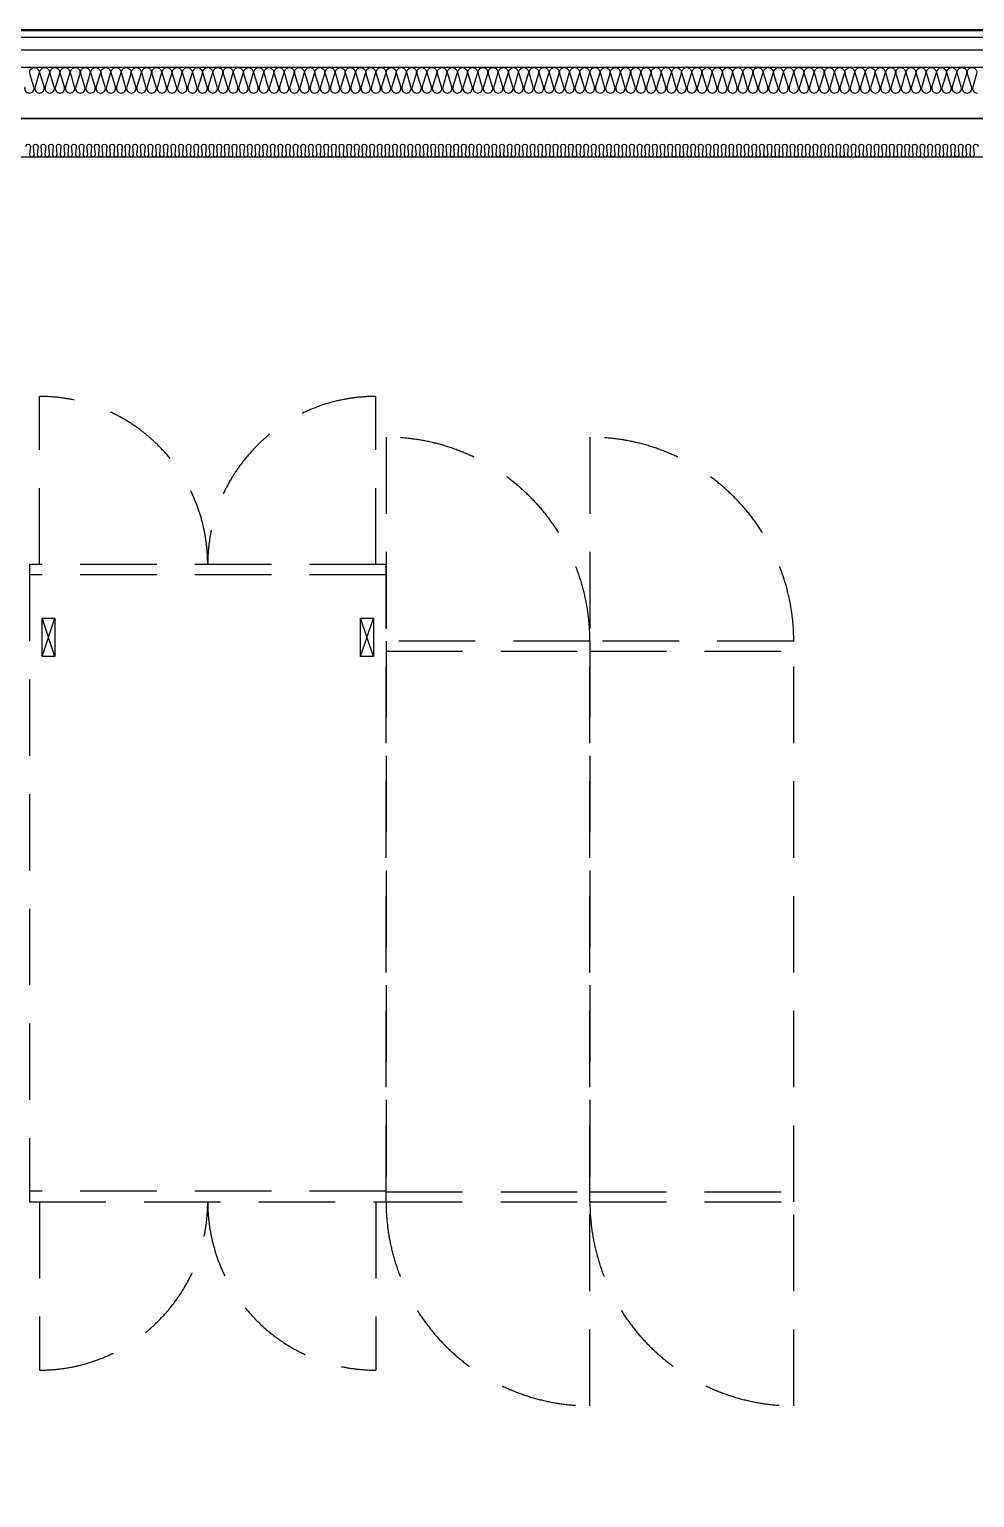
# Model space of a CAD drawing. Header units: millimetres. Extents: x -95754 to 177808, y 34455 to 149960.
# Drawn here: x 116004 to 119714, y 117595 to 123355 of the extents above; entities that cross this region are included whole.
import ezdxf

# ---------------------------------------------------------------- set-up
doc = ezdxf.new("R2010")
doc.units = ezdxf.units.MM
doc.header["$LTSCALE"] = 300
doc.linetypes.add('H1', pattern=[1.5, 1, -0.5])
for name, color, linetype in [('------00 Switch Gear', 8, 'Continuous'), ('A-ETC-전기', 253, 'H1'), ('A-하지철물', 55, 'Continuous'), ('ISL', 251, 'Continuous'), ('복합판넬', 6, 'Continuous')]:
    doc.layers.add(name, color=color, linetype=linetype)
doc.layers.add('A-ETC-AREA', color=21, linetype='Continuous', plot=False)

# ---------------------------------------------------------------- blocks, each defined once
blk = doc.blocks.new('1400X2500')
at = {"layer": 'A-ETC-전기'}
for p, q in [((-2458, 0, 0), (-2458, 1400, 0)), ((-40, 0), (-40, 1400)), ((-2500, 1360, 0), (-3160, 1360, 0)), ((-360, 1350, 0), (-210, 1300, 0)), ((-360, 1300, 0), (-210, 1350, 0)), ((0, 1360, 0), (660, 1360, 0)), ((-360, 100, 0), (-210, 50, 0)), ((-360, 50, 0), (-210, 100, 0)), ((-2500, 40, 0), (-3160, 40, 0)), ((0, 40, 0), (660, 40, 0))]:
    blk.add_line(p, q, dxfattribs=at)
for points in [[(0, 0), (0, 1400), (-2500, 1400), (-2500, 0)], [(-210, 1350), (-210, 1300), (-360, 1300), (-360, 1350)], [(-210, 100), (-210, 50), (-360, 50), (-360, 100)]]:
    blk.add_lwpolyline(points, close=True, dxfattribs=at)
for centre, start, end in [((-2500, 1360, 0), 180, 270), ((0, 1360, 0), 270, 0), ((-2500, 40, 0), 90, 180), ((0, 40, 0), 0, 90)]:
    blk.add_arc(centre, 660, start, end, dxfattribs=at)
blk = doc.blocks.new('800x2200')
at = {"layer": 'A-ETC-전기'}
for p, q in [((-2160, 0), (-2160, 800)), ((800, 800), (-42, 800)), ((-40, 0), (-40, 800)), ((-3000, 0), (-2158, 0))]:
    blk.add_line(p, q, dxfattribs=at)
blk.add_lwpolyline([(0, 0), (0, 800), (-2200, 800), (-2200, 0)], close=True, dxfattribs=at)
for centre, start, end in [((-2200, 0), 90, 180), ((0, 800), 270, 0)]:
    blk.add_arc(centre, 800, start, end, dxfattribs=at)

msp = doc.modelspace()

# ---------------------------------------------------------------- linework, layer by layer
at = {"layer": 'A-ETC-AREA'}
for points in [[(109303.6, 107505), (145803.6, 107505), (145803.6, 123005), (109303.6, 123005)], [(109303.6, 123005), (136703.6, 123005), (136703.6, 111105), (109303.6, 111105)]]:
    msp.add_lwpolyline(points, close=True, dxfattribs=at)
at = {"layer": 'A-하지철물'}
for points in [[(108983.6, 122950), (108983.6, 123325), (131898.6, 123325)], [(109033.6, 122950), (109033.6, 123275), (131898.6, 123275)]]:
    msp.add_lwpolyline(points, dxfattribs=at)
at = {"layer": 'ISL', "elevation": 0}
for points in [[(131948.6, 123205), (109103.6, 123205)], [(109453.6, 118665), (109453.6, 122855), (112753.6, 122855), (112753.6, 122355), (113553.6, 122355), (113553.6, 122855), (121303.6, 122855), (121303.6, 121855), (123853.6, 121855), (123853.6, 122355), (124353.6, 122355), (124353.6, 122855), (134353.6, 122855), (134353.6, 122355), (135153.6, 122355), (135153.6, 122855), (136553.6, 122855), (136553.6, 118455)]]:
    msp.add_lwpolyline(points, dxfattribs=at)
for points in [[(115985.9, 123129.3, 0.509267), (116003.6, 123105, 0.509267), (116021.3, 123129.3), (116005.9, 123180.8, -1.372593), (116041.3, 123180.8), (116025.9, 123129.3, 0.509267), (116043.6, 123105, 0.509267), (116061.3, 123129.3), (116045.9, 123180.8, -1.372593), (116081.3, 123180.8), (116065.9, 123129.3, 0.509267), (116083.6, 123105, 0.509267), (116101.3, 123129.3), (116085.9, 123180.8, -1.372593), (116121.3, 123180.8), (116105.9, 123129.3, 0.509267), (116123.6, 123105, 0.509267), (116141.3, 123129.3), (116125.9, 123180.8, -1.372593), (116161.3, 123180.8), (116145.9, 123129.3, 0.509267), (116163.6, 123105, 0.509267), (116181.3, 123129.3), (116165.9, 123180.8, -1.372593), (116201.3, 123180.8), (116185.9, 123129.3, 0.509267), (116203.6, 123105, 0.509267), (116221.3, 123129.3), (116205.9, 123180.8, -1.372593), (116241.3, 123180.8), (116225.9, 123129.3, 0.509267), (116243.6, 123105, 0.509267), (116261.3, 123129.3), (116245.9, 123180.8, -1.372593), (116281.3, 123180.8), (116265.9, 123129.3, 0.509267), (116283.6, 123105, 0.509267), (116301.3, 123129.3), (116285.9, 123180.8, -1.372593), (116321.3, 123180.8), (116305.9, 123129.3, 0.509267), (116323.6, 123105, 0.509267), (116341.3, 123129.3), (116325.9, 123180.8, -1.372593), (116361.3, 123180.8), (116345.9, 123129.3, 0.509267), (116363.6, 123105, 0.509267), (116381.3, 123129.3), (116365.9, 123180.8, -1.372593), (116401.3, 123180.8), (116385.9, 123129.3, 0.509267), (116403.6, 123105, 0.509267), (116421.3, 123129.3), (116405.9, 123180.8, -1.372593), (116441.3, 123180.8), (116425.9, 123129.3, 0.509267), (116443.6, 123105, 0.509267), (116461.3, 123129.3), (116445.9, 123180.8, -1.372593), (116481.3, 123180.8), (116465.9, 123129.3, 0.509267), (116483.6, 123105, 0.509267), (116501.3, 123129.3), (116485.9, 123180.8, -1.372593), (116521.3, 123180.8), (116505.9, 123129.3, 0.509267), (116523.6, 123105, 0.509267), (116541.3, 123129.3), (116525.9, 123180.8, -1.372593), (116561.3, 123180.8), (116545.9, 123129.3, 0.509267), (116563.6, 123105, 0.509267), (116581.3, 123129.3), (116565.9, 123180.8, -1.372593), (116601.3, 123180.8), (116585.9, 123129.3, 0.509267), (116603.6, 123105, 0.509267), (116621.3, 123129.3), (116605.9, 123180.8, -1.372593), (116641.3, 123180.8), (116625.9, 123129.3, 0.509267), (116643.6, 123105, 0.509267), (116661.3, 123129.3), (116645.9, 123180.8, -1.372593), (116681.3, 123180.8), (116665.9, 123129.3, 0.509267), (116683.6, 123105, 0.509267), (116701.3, 123129.3), (116685.9, 123180.8, -1.372593), (116721.3, 123180.8), (116705.9, 123129.3, 0.509267), (116723.6, 123105, 0.509267), (116741.3, 123129.3), (116725.9, 123180.8, -1.372593), (116761.3, 123180.8), (116745.9, 123129.3, 0.509267), (116763.6, 123105, 0.509267), (116781.3, 123129.3), (116765.9, 123180.8, -1.372593), (116801.3, 123180.8), (116785.9, 123129.3, 0.509267), (116803.6, 123105, 0.509267), (116821.3, 123129.3), (116805.9, 123180.8, -1.372593), (116841.3, 123180.8), (116825.9, 123129.3, 0.509267), (116843.6, 123105, 0.509267), (116861.3, 123129.3), (116845.9, 123180.8, -1.372593), (116881.3, 123180.8), (116865.9, 123129.3, 0.509267), (116883.6, 123105, 0.509267), (116901.3, 123129.3), (116885.9, 123180.8, -1.372593), (116921.3, 123180.8), (116905.9, 123129.3, 0.509267), (116923.6, 123105, 0.509267), (116941.3, 123129.3), (116925.9, 123180.8, -1.372593), (116961.3, 123180.8), (116945.9, 123129.3, 0.509267), (116963.6, 123105, 0.509267), (116981.3, 123129.3), (116965.9, 123180.8, -1.372593), (117001.3, 123180.8), (116985.9, 123129.3, 0.509267), (117003.6, 123105, 0.509267), (117021.3, 123129.3), (117005.9, 123180.8, -1.372593), (117041.3, 123180.8), (117025.9, 123129.3, 0.509267), (117043.6, 123105, 0.509267), (117061.3, 123129.3), (117045.9, 123180.8, -1.372593), (117081.3, 123180.8), (117065.9, 123129.3, 0.509267), (117083.6, 123105, 0.509267), (117101.3, 123129.3), (117085.9, 123180.8, -1.372593), (117121.3, 123180.8), (117105.9, 123129.3, 0.509267), (117123.6, 123105, 0.509267), (117141.3, 123129.3), (117125.9, 123180.8, -1.372593), (117161.3, 123180.8), (117145.9, 123129.3, 0.509267), (117163.6, 123105, 0.509267), (117181.3, 123129.3), (117165.9, 123180.8, -1.372593), (117201.3, 123180.8), (117185.9, 123129.3, 0.509267), (117203.6, 123105, 0.509267), (117221.3, 123129.3), (117205.9, 123180.8, -1.372593), (117241.3, 123180.8), (117225.9, 123129.3, 0.509267), (117243.6, 123105, 0.509267), (117261.3, 123129.3), (117245.9, 123180.8, -1.372593), (117281.3, 123180.8), (117265.9, 123129.3, 0.509267), (117283.6, 123105, 0.509267), (117301.3, 123129.3), (117285.9, 123180.8, -1.372593), (117321.3, 123180.8), (117305.9, 123129.3, 0.509267), (117323.6, 123105, 0.509267), (117341.3, 123129.3), (117325.9, 123180.8, -1.372593), (117361.3, 123180.8), (117345.9, 123129.3, 0.509267), (117363.6, 123105, 0.509267), (117381.3, 123129.3), (117365.9, 123180.8, -1.372593), (117401.3, 123180.8), (117385.9, 123129.3, 0.509267), (117403.6, 123105, 0.509267), (117421.3, 123129.3), (117405.9, 123180.8, -1.372593), (117441.3, 123180.8), (117425.9, 123129.3, 0.509267), (117443.6, 123105, 0.509267), (117461.3, 123129.3), (117445.9, 123180.8, -1.372593), (117481.3, 123180.8), (117465.9, 123129.3, 0.509267), (117483.6, 123105, 0.509267), (117501.3, 123129.3), (117485.9, 123180.8, -1.372593), (117521.3, 123180.8), (117505.9, 123129.3, 0.509267), (117523.6, 123105, 0.509267), (117541.3, 123129.3), (117525.9, 123180.8, -1.372593), (117561.3, 123180.8), (117545.9, 123129.3, 0.509267), (117563.6, 123105, 0.509267), (117581.3, 123129.3), (117565.9, 123180.8, -1.372593), (117601.3, 123180.8), (117585.9, 123129.3, 0.509267), (117603.6, 123105, 0.509267), (117621.3, 123129.3), (117605.9, 123180.8, -1.372593), (117641.3, 123180.8), (117625.9, 123129.3, 0.509267), (117643.6, 123105, 0.509267), (117661.3, 123129.3), (117645.9, 123180.8, -1.372593), (117681.3, 123180.8), (117665.9, 123129.3, 0.509267), (117683.6, 123105, 0.509267), (117701.3, 123129.3), (117685.9, 123180.8, -1.372593), (117721.3, 123180.8), (117705.9, 123129.3, 0.509267), (117723.6, 123105, 0.509267), (117741.3, 123129.3), (117725.9, 123180.8, -1.372593), (117761.3, 123180.8), (117745.9, 123129.3, 0.509267), (117763.6, 123105, 0.509267), (117781.3, 123129.3), (117765.9, 123180.8, -1.372593), (117801.3, 123180.8), (117785.9, 123129.3, 0.509267), (117803.6, 123105, 0.509267), (117821.3, 123129.3), (117805.9, 123180.8, -1.372593), (117841.3, 123180.8), (117825.9, 123129.3, 0.509267), (117843.6, 123105, 0.509267), (117861.3, 123129.3), (117845.9, 123180.8, -1.372593), (117881.3, 123180.8), (117865.9, 123129.3, 0.509267), (117883.6, 123105, 0.509267), (117901.3, 123129.3), (117885.9, 123180.8, -1.372593), (117921.3, 123180.8), (117905.9, 123129.3, 0.509267), (117923.6, 123105, 0.509267), (117941.3, 123129.3), (117925.9, 123180.8, -1.372593), (117961.3, 123180.8), (117945.9, 123129.3, 0.509267), (117963.6, 123105, 0.509267), (117981.3, 123129.3), (117965.9, 123180.8, -1.372593), (118001.3, 123180.8), (117985.9, 123129.3, 0.509267), (118003.6, 123105, 0.509267), (118021.3, 123129.3), (118005.9, 123180.8, -1.372593), (118041.3, 123180.8), (118025.9, 123129.3, 0.509267), (118043.6, 123105, 0.509267), (118061.3, 123129.3), (118045.9, 123180.8, -1.372593), (118081.3, 123180.8), (118065.9, 123129.3, 0.509267), (118083.6, 123105, 0.509267), (118101.3, 123129.3), (118085.9, 123180.8, -1.372593), (118121.3, 123180.8), (118105.9, 123129.3, 0.509267), (118123.6, 123105, 0.509267), (118141.3, 123129.3), (118125.9, 123180.8, -1.372593), (118161.3, 123180.8), (118145.9, 123129.3, 0.509267), (118163.6, 123105, 0.509267), (118181.3, 123129.3), (118165.9, 123180.8, -1.372593), (118201.3, 123180.8), (118185.9, 123129.3, 0.509267), (118203.6, 123105, 0.509267), (118221.3, 123129.3), (118205.9, 123180.8, -1.372593), (118241.3, 123180.8), (118225.9, 123129.3, 0.509267), (118243.6, 123105, 0.509267), (118261.3, 123129.3), (118245.9, 123180.8, -1.372593), (118281.3, 123180.8), (118265.9, 123129.3, 0.509267), (118283.6, 123105, 0.509267), (118301.3, 123129.3), (118285.9, 123180.8, -1.372593), (118321.3, 123180.8), (118305.9, 123129.3, 0.509267), (118323.6, 123105, 0.509267), (118341.3, 123129.3), (118325.9, 123180.8, -1.372593), (118361.3, 123180.8), (118345.9, 123129.3, 0.509267), (118363.6, 123105, 0.509267), (118381.3, 123129.3), (118365.9, 123180.8, -1.372593), (118401.3, 123180.8), (118385.9, 123129.3, 0.509267), (118403.6, 123105, 0.509267), (118421.3, 123129.3), (118405.9, 123180.8, -1.372593), (118441.3, 123180.8), (118425.9, 123129.3, 0.509267), (118443.6, 123105, 0.509267), (118461.3, 123129.3), (118445.9, 123180.8, -1.372593), (118481.3, 123180.8), (118465.9, 123129.3, 0.509267), (118483.6, 123105, 0.509267), (118501.3, 123129.3), (118485.9, 123180.8, -1.372593), (118521.3, 123180.8), (118505.9, 123129.3, 0.509267), (118523.6, 123105, 0.509267), (118541.3, 123129.3), (118525.9, 123180.8, -1.372593), (118561.3, 123180.8), (118545.9, 123129.3, 0.509267), (118563.6, 123105, 0.509267), (118581.3, 123129.3), (118565.9, 123180.8, -1.372593), (118601.3, 123180.8), (118585.9, 123129.3, 0.509267), (118603.6, 123105, 0.509267), (118621.3, 123129.3), (118605.9, 123180.8, -1.372593), (118641.3, 123180.8), (118625.9, 123129.3, 0.509267), (118643.6, 123105, 0.509267), (118661.3, 123129.3), (118645.9, 123180.8, -1.372593), (118681.3, 123180.8), (118665.9, 123129.3, 0.509267), (118683.6, 123105, 0.509267), (118701.3, 123129.3), (118685.9, 123180.8, -1.372593), (118721.3, 123180.8), (118705.9, 123129.3, 0.509267), (118723.6, 123105, 0.509267), (118741.3, 123129.3), (118725.9, 123180.8, -1.372593), (118761.3, 123180.8), (118745.9, 123129.3, 0.509267), (118763.6, 123105, 0.509267), (118781.3, 123129.3), (118765.9, 123180.8, -1.372593), (118801.3, 123180.8), (118785.9, 123129.3, 0.509267), (118803.6, 123105, 0.509267), (118821.3, 123129.3), (118805.9, 123180.8, -1.372593), (118841.3, 123180.8), (118825.9, 123129.3, 0.509267), (118843.6, 123105, 0.509267), (118861.3, 123129.3), (118845.9, 123180.8, -1.372593), (118881.3, 123180.8), (118865.9, 123129.3, 0.509267), (118883.6, 123105, 0.509267), (118901.3, 123129.3), (118885.9, 123180.8, -1.372593), (118921.3, 123180.8), (118905.9, 123129.3, 0.509267), (118923.6, 123105, 0.509267), (118941.3, 123129.3), (118925.9, 123180.8, -1.372593), (118961.3, 123180.8), (118945.9, 123129.3, 0.509267), (118963.6, 123105, 0.509267), (118981.3, 123129.3), (118965.9, 123180.8, -1.372593), (119001.3, 123180.8), (118985.9, 123129.3, 0.509267), (119003.6, 123105, 0.509267), (119021.3, 123129.3), (119005.9, 123180.8, -1.372593), (119041.3, 123180.8), (119025.9, 123129.3, 0.509267), (119043.6, 123105, 0.509267), (119061.3, 123129.3), (119045.9, 123180.8, -1.372593), (119081.3, 123180.8), (119065.9, 123129.3, 0.509267), (119083.6, 123105, 0.509267), (119101.3, 123129.3), (119085.9, 123180.8, -1.372593), (119121.3, 123180.8), (119105.9, 123129.3, 0.509267), (119123.6, 123105, 0.509267), (119141.3, 123129.3), (119125.9, 123180.8, -1.372593), (119161.3, 123180.8), (119145.9, 123129.3, 0.509267), (119163.6, 123105, 0.509267), (119181.3, 123129.3), (119165.9, 123180.8, -1.372593), (119201.3, 123180.8), (119185.9, 123129.3, 0.509267), (119203.6, 123105, 0.509267), (119221.3, 123129.3), (119205.9, 123180.8, -1.372593), (119241.3, 123180.8), (119225.9, 123129.3, 0.509267), (119243.6, 123105, 0.509267), (119261.3, 123129.3), (119245.9, 123180.8, -1.372593), (119281.3, 123180.8), (119265.9, 123129.3, 0.509267), (119283.6, 123105, 0.509267), (119301.3, 123129.3), (119285.9, 123180.8, -1.372593), (119321.3, 123180.8), (119305.9, 123129.3, 0.509267), (119323.6, 123105, 0.509267), (119341.3, 123129.3), (119325.9, 123180.8, -1.372593), (119361.3, 123180.8), (119345.9, 123129.3, 0.509267), (119363.6, 123105, 0.509267), (119381.3, 123129.3), (119365.9, 123180.8, -1.372593), (119401.3, 123180.8), (119385.9, 123129.3, 0.509267), (119403.6, 123105, 0.509267), (119421.3, 123129.3), (119405.9, 123180.8, -1.372593), (119441.3, 123180.8), (119425.9, 123129.3, 0.509267), (119443.6, 123105, 0.509267), (119461.3, 123129.3), (119445.9, 123180.8, -1.372593), (119481.3, 123180.8), (119465.9, 123129.3, 0.509267), (119483.6, 123105, 0.509267), (119501.3, 123129.3), (119485.9, 123180.8, -1.372593), (119521.3, 123180.8), (119505.9, 123129.3, 0.509267), (119523.6, 123105, 0.509267), (119541.3, 123129.3), (119525.9, 123180.8, -1.372593), (119561.3, 123180.8), (119545.9, 123129.3, 0.509267), (119563.6, 123105, 0.509267), (119581.3, 123129.3), (119565.9, 123180.8, -1.372593), (119601.3, 123180.8), (119585.9, 123129.3, 0.509267), (119603.6, 123105, 0.509267), (119621.3, 123129.3), (119605.9, 123180.8, -1.372593), (119641.3, 123180.8), (119625.9, 123129.3, 0.509267), (119643.6, 123105, 0.509267), (119661.3, 123129.3), (119645.9, 123180.8, -1.372593), (119681.3, 123180.8), (119665.9, 123129.3, 0.509267), (119683.6, 123105, 0.509267), (119701.3, 123129.3), (119685.9, 123180.8, -1.372593), (119721.3, 123180.8), (119705.9, 123129.3, 0.509267), (119723.6, 123105, 0.509267)], [(115989.6, 122895, -1.108889), (116007.6, 122895), (116004.6, 122865, 0.44469), (116013.6, 122855, 0.44469), (116022.6, 122865), (116019.6, 122895, -1.108889), (116037.6, 122895), (116034.6, 122865, 0.44469), (116043.6, 122855, 0.44469), (116052.6, 122865), (116049.6, 122895, -1.108889), (116067.6, 122895), (116064.6, 122865, 0.44469), (116073.6, 122855, 0.44469), (116082.6, 122865), (116079.6, 122895, -1.108889), (116097.6, 122895), (116094.6, 122865, 0.44469), (116103.6, 122855, 0.44469), (116112.6, 122865), (116109.6, 122895, -1.108889), (116127.6, 122895), (116124.6, 122865, 0.44469), (116133.6, 122855, 0.44469), (116142.6, 122865), (116139.6, 122895, -1.108889), (116157.6, 122895), (116154.6, 122865, 0.44469), (116163.6, 122855, 0.44469), (116172.6, 122865), (116169.6, 122895, -1.108889), (116187.6, 122895), (116184.6, 122865, 0.44469), (116193.6, 122855, 0.44469), (116202.6, 122865), (116199.6, 122895, -1.108889), (116217.6, 122895), (116214.6, 122865, 0.44469), (116223.6, 122855, 0.44469), (116232.6, 122865), (116229.6, 122895, -1.108889), (116247.6, 122895), (116244.6, 122865, 0.44469), (116253.6, 122855, 0.44469), (116262.6, 122865), (116259.6, 122895, -1.108889), (116277.6, 122895), (116274.6, 122865, 0.44469), (116283.6, 122855, 0.44469), (116292.6, 122865), (116289.6, 122895, -1.108889), (116307.6, 122895), (116304.6, 122865, 0.44469), (116313.6, 122855, 0.44469), (116322.6, 122865), (116319.6, 122895, -1.108889), (116337.6, 122895), (116334.6, 122865, 0.44469), (116343.6, 122855, 0.44469), (116352.6, 122865), (116349.6, 122895, -1.108889), (116367.6, 122895), (116364.6, 122865, 0.44469), (116373.6, 122855, 0.44469), (116382.6, 122865), (116379.6, 122895, -1.108889), (116397.6, 122895), (116394.6, 122865, 0.44469), (116403.6, 122855, 0.44469), (116412.6, 122865), (116409.6, 122895, -1.108889), (116427.6, 122895), (116424.6, 122865, 0.44469), (116433.6, 122855, 0.44469), (116442.6, 122865), (116439.6, 122895, -1.108889), (116457.6, 122895), (116454.6, 122865, 0.44469), (116463.6, 122855, 0.44469), (116472.6, 122865), (116469.6, 122895, -1.108889), (116487.6, 122895), (116484.6, 122865, 0.44469), (116493.6, 122855, 0.44469), (116502.6, 122865), (116499.6, 122895, -1.108889), (116517.6, 122895), (116514.6, 122865, 0.44469), (116523.6, 122855, 0.44469), (116532.6, 122865), (116529.6, 122895, -1.108889), (116547.6, 122895), (116544.6, 122865, 0.44469), (116553.6, 122855, 0.44469), (116562.6, 122865), (116559.6, 122895, -1.108889), (116577.6, 122895), (116574.6, 122865, 0.44469), (116583.6, 122855, 0.44469), (116592.6, 122865), (116589.6, 122895, -1.108889), (116607.6, 122895), (116604.6, 122865, 0.44469), (116613.6, 122855, 0.44469), (116622.6, 122865), (116619.6, 122895, -1.108889), (116637.6, 122895), (116634.6, 122865, 0.44469), (116643.6, 122855, 0.44469), (116652.6, 122865), (116649.6, 122895, -1.108889), (116667.6, 122895), (116664.6, 122865, 0.44469), (116673.6, 122855, 0.44469), (116682.6, 122865), (116679.6, 122895, -1.108889), (116697.6, 122895), (116694.6, 122865, 0.44469), (116703.6, 122855, 0.44469), (116712.6, 122865), (116709.6, 122895, -1.108889), (116727.6, 122895), (116724.6, 122865, 0.44469), (116733.6, 122855, 0.44469), (116742.6, 122865), (116739.6, 122895, -1.108889), (116757.6, 122895), (116754.6, 122865, 0.44469), (116763.6, 122855, 0.44469), (116772.6, 122865), (116769.6, 122895, -1.108889), (116787.6, 122895), (116784.6, 122865, 0.44469), (116793.6, 122855, 0.44469), (116802.6, 122865), (116799.6, 122895, -1.108889), (116817.6, 122895), (116814.6, 122865, 0.44469), (116823.6, 122855, 0.44469), (116832.6, 122865), (116829.6, 122895, -1.108889), (116847.6, 122895), (116844.6, 122865, 0.44469), (116853.6, 122855, 0.44469), (116862.6, 122865), (116859.6, 122895, -1.108889), (116877.6, 122895), (116874.6, 122865, 0.44469), (116883.6, 122855, 0.44469), (116892.6, 122865), (116889.6, 122895, -1.108889), (116907.6, 122895), (116904.6, 122865, 0.44469), (116913.6, 122855, 0.44469), (116922.6, 122865), (116919.6, 122895, -1.108889), (116937.6, 122895), (116934.6, 122865, 0.44469), (116943.6, 122855, 0.44469), (116952.6, 122865), (116949.6, 122895, -1.108889), (116967.6, 122895), (116964.6, 122865, 0.44469), (116973.6, 122855, 0.44469), (116982.6, 122865), (116979.6, 122895, -1.108889), (116997.6, 122895), (116994.6, 122865, 0.44469), (117003.6, 122855, 0.44469), (117012.6, 122865), (117009.6, 122895, -1.108889), (117027.6, 122895), (117024.6, 122865, 0.44469), (117033.6, 122855, 0.44469), (117042.6, 122865), (117039.6, 122895, -1.108889), (117057.6, 122895), (117054.6, 122865, 0.44469), (117063.6, 122855, 0.44469), (117072.6, 122865), (117069.6, 122895, -1.108889), (117087.6, 122895), (117084.6, 122865, 0.44469), (117093.6, 122855, 0.44469), (117102.6, 122865), (117099.6, 122895, -1.108889), (117117.6, 122895), (117114.6, 122865, 0.44469), (117123.6, 122855, 0.44469), (117132.6, 122865), (117129.6, 122895, -1.108889), (117147.6, 122895), (117144.6, 122865, 0.44469), (117153.6, 122855, 0.44469), (117162.6, 122865), (117159.6, 122895, -1.108889), (117177.6, 122895), (117174.6, 122865, 0.44469), (117183.6, 122855, 0.44469), (117192.6, 122865), (117189.6, 122895, -1.108889), (117207.6, 122895), (117204.6, 122865, 0.44469), (117213.6, 122855, 0.44469), (117222.6, 122865), (117219.6, 122895, -1.108889), (117237.6, 122895), (117234.6, 122865, 0.44469), (117243.6, 122855, 0.44469), (117252.6, 122865), (117249.6, 122895, -1.108889), (117267.6, 122895), (117264.6, 122865, 0.44469), (117273.6, 122855, 0.44469), (117282.6, 122865), (117279.6, 122895, -1.108889), (117297.6, 122895), (117294.6, 122865, 0.44469), (117303.6, 122855, 0.44469), (117312.6, 122865), (117309.6, 122895, -1.108889), (117327.6, 122895), (117324.6, 122865, 0.44469), (117333.6, 122855, 0.44469), (117342.6, 122865), (117339.6, 122895, -1.108889), (117357.6, 122895), (117354.6, 122865, 0.44469), (117363.6, 122855, 0.44469), (117372.6, 122865), (117369.6, 122895, -1.108889), (117387.6, 122895), (117384.6, 122865, 0.44469), (117393.6, 122855, 0.44469), (117402.6, 122865), (117399.6, 122895, -1.108889), (117417.6, 122895), (117414.6, 122865, 0.44469), (117423.6, 122855, 0.44469), (117432.6, 122865), (117429.6, 122895, -1.108889), (117447.6, 122895), (117444.6, 122865, 0.44469), (117453.6, 122855, 0.44469), (117462.6, 122865), (117459.6, 122895, -1.108889), (117477.6, 122895), (117474.6, 122865, 0.44469), (117483.6, 122855, 0.44469), (117492.6, 122865), (117489.6, 122895, -1.108889), (117507.6, 122895), (117504.6, 122865, 0.44469), (117513.6, 122855, 0.44469), (117522.6, 122865), (117519.6, 122895, -1.108889), (117537.6, 122895), (117534.6, 122865, 0.44469), (117543.6, 122855, 0.44469), (117552.6, 122865), (117549.6, 122895, -1.108889), (117567.6, 122895), (117564.6, 122865, 0.44469), (117573.6, 122855, 0.44469), (117582.6, 122865), (117579.6, 122895, -1.108889), (117597.6, 122895), (117594.6, 122865, 0.44469), (117603.6, 122855, 0.44469), (117612.6, 122865), (117609.6, 122895, -1.108889), (117627.6, 122895), (117624.6, 122865, 0.44469), (117633.6, 122855, 0.44469), (117642.6, 122865), (117639.6, 122895, -1.108889), (117657.6, 122895), (117654.6, 122865, 0.44469), (117663.6, 122855, 0.44469), (117672.6, 122865), (117669.6, 122895, -1.108889), (117687.6, 122895), (117684.6, 122865, 0.44469), (117693.6, 122855, 0.44469), (117702.6, 122865), (117699.6, 122895, -1.108889), (117717.6, 122895), (117714.6, 122865, 0.44469), (117723.6, 122855, 0.44469), (117732.6, 122865), (117729.6, 122895, -1.108889), (117747.6, 122895), (117744.6, 122865, 0.44469), (117753.6, 122855, 0.44469), (117762.6, 122865), (117759.6, 122895, -1.108889), (117777.6, 122895), (117774.6, 122865, 0.44469), (117783.6, 122855, 0.44469), (117792.6, 122865), (117789.6, 122895, -1.108889), (117807.6, 122895), (117804.6, 122865, 0.44469), (117813.6, 122855, 0.44469), (117822.6, 122865), (117819.6, 122895, -1.108889), (117837.6, 122895), (117834.6, 122865, 0.44469), (117843.6, 122855, 0.44469), (117852.6, 122865), (117849.6, 122895, -1.108889), (117867.6, 122895), (117864.6, 122865, 0.44469), (117873.6, 122855, 0.44469), (117882.6, 122865), (117879.6, 122895, -1.108889), (117897.6, 122895), (117894.6, 122865, 0.44469), (117903.6, 122855, 0.44469), (117912.6, 122865), (117909.6, 122895, -1.108889), (117927.6, 122895), (117924.6, 122865, 0.44469), (117933.6, 122855, 0.44469), (117942.6, 122865), (117939.6, 122895, -1.108889), (117957.6, 122895), (117954.6, 122865, 0.44469), (117963.6, 122855, 0.44469), (117972.6, 122865), (117969.6, 122895, -1.108889), (117987.6, 122895), (117984.6, 122865, 0.44469), (117993.6, 122855, 0.44469), (118002.6, 122865), (117999.6, 122895, -1.108889), (118017.6, 122895), (118014.6, 122865, 0.44469), (118023.6, 122855, 0.44469), (118032.6, 122865), (118029.6, 122895, -1.108889), (118047.6, 122895), (118044.6, 122865, 0.44469), (118053.6, 122855, 0.44469), (118062.6, 122865), (118059.6, 122895, -1.108889), (118077.6, 122895), (118074.6, 122865, 0.44469), (118083.6, 122855, 0.44469), (118092.6, 122865), (118089.6, 122895, -1.108889), (118107.6, 122895), (118104.6, 122865, 0.44469), (118113.6, 122855, 0.44469), (118122.6, 122865), (118119.6, 122895, -1.108889), (118137.6, 122895), (118134.6, 122865, 0.44469), (118143.6, 122855, 0.44469), (118152.6, 122865), (118149.6, 122895, -1.108889), (118167.6, 122895), (118164.6, 122865, 0.44469), (118173.6, 122855, 0.44469), (118182.6, 122865), (118179.6, 122895, -1.108889), (118197.6, 122895), (118194.6, 122865, 0.44469), (118203.6, 122855, 0.44469), (118212.6, 122865), (118209.6, 122895, -1.108889), (118227.6, 122895), (118224.6, 122865, 0.44469), (118233.6, 122855, 0.44469), (118242.6, 122865), (118239.6, 122895, -1.108889), (118257.6, 122895), (118254.6, 122865, 0.44469), (118263.6, 122855, 0.44469), (118272.6, 122865), (118269.6, 122895, -1.108889), (118287.6, 122895), (118284.6, 122865, 0.44469), (118293.6, 122855, 0.44469), (118302.6, 122865), (118299.6, 122895, -1.108889), (118317.6, 122895), (118314.6, 122865, 0.44469), (118323.6, 122855, 0.44469), (118332.6, 122865), (118329.6, 122895, -1.108889), (118347.6, 122895), (118344.6, 122865, 0.44469), (118353.6, 122855, 0.44469), (118362.6, 122865), (118359.6, 122895, -1.108889), (118377.6, 122895), (118374.6, 122865, 0.44469), (118383.6, 122855, 0.44469), (118392.6, 122865), (118389.6, 122895, -1.108889), (118407.6, 122895), (118404.6, 122865, 0.44469), (118413.6, 122855, 0.44469), (118422.6, 122865), (118419.6, 122895, -1.108889), (118437.6, 122895), (118434.6, 122865, 0.44469), (118443.6, 122855, 0.44469), (118452.6, 122865), (118449.6, 122895, -1.108889), (118467.6, 122895), (118464.6, 122865, 0.44469), (118473.6, 122855, 0.44469), (118482.6, 122865), (118479.6, 122895, -1.108889), (118497.6, 122895), (118494.6, 122865, 0.44469), (118503.6, 122855, 0.44469), (118512.6, 122865), (118509.6, 122895, -1.108889), (118527.6, 122895), (118524.6, 122865, 0.44469), (118533.6, 122855, 0.44469), (118542.6, 122865), (118539.6, 122895, -1.108889), (118557.6, 122895), (118554.6, 122865, 0.44469), (118563.6, 122855, 0.44469), (118572.6, 122865), (118569.6, 122895, -1.108889), (118587.6, 122895), (118584.6, 122865, 0.44469), (118593.6, 122855, 0.44469), (118602.6, 122865), (118599.6, 122895, -1.108889), (118617.6, 122895), (118614.6, 122865, 0.44469), (118623.6, 122855, 0.44469), (118632.6, 122865), (118629.6, 122895, -1.108889), (118647.6, 122895), (118644.6, 122865, 0.44469), (118653.6, 122855, 0.44469), (118662.6, 122865), (118659.6, 122895, -1.108889), (118677.6, 122895), (118674.6, 122865, 0.44469), (118683.6, 122855, 0.44469), (118692.6, 122865), (118689.6, 122895, -1.108889), (118707.6, 122895), (118704.6, 122865, 0.44469), (118713.6, 122855, 0.44469), (118722.6, 122865), (118719.6, 122895, -1.108889), (118737.6, 122895), (118734.6, 122865, 0.44469), (118743.6, 122855, 0.44469), (118752.6, 122865), (118749.6, 122895, -1.108889), (118767.6, 122895), (118764.6, 122865, 0.44469), (118773.6, 122855, 0.44469), (118782.6, 122865), (118779.6, 122895, -1.108889), (118797.6, 122895), (118794.6, 122865, 0.44469), (118803.6, 122855, 0.44469), (118812.6, 122865), (118809.6, 122895, -1.108889), (118827.6, 122895), (118824.6, 122865, 0.44469), (118833.6, 122855, 0.44469), (118842.6, 122865), (118839.6, 122895, -1.108889), (118857.6, 122895), (118854.6, 122865, 0.44469), (118863.6, 122855, 0.44469), (118872.6, 122865), (118869.6, 122895, -1.108889), (118887.6, 122895), (118884.6, 122865, 0.44469), (118893.6, 122855, 0.44469), (118902.6, 122865), (118899.6, 122895, -1.108889), (118917.6, 122895), (118914.6, 122865, 0.44469), (118923.6, 122855, 0.44469), (118932.6, 122865), (118929.6, 122895, -1.108889), (118947.6, 122895), (118944.6, 122865, 0.44469), (118953.6, 122855, 0.44469), (118962.6, 122865), (118959.6, 122895, -1.108889), (118977.6, 122895), (118974.6, 122865, 0.44469), (118983.6, 122855, 0.44469), (118992.6, 122865), (118989.6, 122895, -1.108889), (119007.6, 122895), (119004.6, 122865, 0.44469), (119013.6, 122855, 0.44469), (119022.6, 122865), (119019.6, 122895, -1.108889), (119037.6, 122895), (119034.6, 122865, 0.44469), (119043.6, 122855, 0.44469), (119052.6, 122865), (119049.6, 122895, -1.108889), (119067.6, 122895), (119064.6, 122865, 0.44469), (119073.6, 122855, 0.44469), (119082.6, 122865), (119079.6, 122895, -1.108889), (119097.6, 122895), (119094.6, 122865, 0.44469), (119103.6, 122855, 0.44469), (119112.6, 122865), (119109.6, 122895, -1.108889), (119127.6, 122895), (119124.6, 122865, 0.44469), (119133.6, 122855, 0.44469), (119142.6, 122865), (119139.6, 122895, -1.108889), (119157.6, 122895), (119154.6, 122865, 0.44469), (119163.6, 122855, 0.44469), (119172.6, 122865), (119169.6, 122895, -1.108889), (119187.6, 122895), (119184.6, 122865, 0.44469), (119193.6, 122855, 0.44469), (119202.6, 122865), (119199.6, 122895, -1.108889), (119217.6, 122895), (119214.6, 122865, 0.44469), (119223.6, 122855, 0.44469), (119232.6, 122865), (119229.6, 122895, -1.108889), (119247.6, 122895), (119244.6, 122865, 0.44469), (119253.6, 122855, 0.44469), (119262.6, 122865), (119259.6, 122895, -1.108889), (119277.6, 122895), (119274.6, 122865, 0.44469), (119283.6, 122855, 0.44469), (119292.6, 122865), (119289.6, 122895, -1.108889), (119307.6, 122895), (119304.6, 122865, 0.44469), (119313.6, 122855, 0.44469), (119322.6, 122865), (119319.6, 122895, -1.108889), (119337.6, 122895), (119334.6, 122865, 0.44469), (119343.6, 122855, 0.44469), (119352.6, 122865), (119349.6, 122895, -1.108889), (119367.6, 122895), (119364.6, 122865, 0.44469), (119373.6, 122855, 0.44469), (119382.6, 122865), (119379.6, 122895, -1.108889), (119397.6, 122895), (119394.6, 122865, 0.44469), (119403.6, 122855, 0.44469), (119412.6, 122865), (119409.6, 122895, -1.108889), (119427.6, 122895), (119424.6, 122865, 0.44469), (119433.6, 122855, 0.44469), (119442.6, 122865), (119439.6, 122895, -1.108889), (119457.6, 122895), (119454.6, 122865, 0.44469), (119463.6, 122855, 0.44469), (119472.6, 122865), (119469.6, 122895, -1.108889), (119487.6, 122895), (119484.6, 122865, 0.44469), (119493.6, 122855, 0.44469), (119502.6, 122865), (119499.6, 122895, -1.108889), (119517.6, 122895), (119514.6, 122865, 0.44469), (119523.6, 122855, 0.44469), (119532.6, 122865), (119529.6, 122895, -1.108889), (119547.6, 122895), (119544.6, 122865, 0.44469), (119553.6, 122855, 0.44469), (119562.6, 122865), (119559.6, 122895, -1.108889), (119577.6, 122895), (119574.6, 122865, 0.44469), (119583.6, 122855, 0.44469), (119592.6, 122865), (119589.6, 122895, -1.108889), (119607.6, 122895), (119604.6, 122865, 0.44469), (119613.6, 122855, 0.44469), (119622.6, 122865), (119619.6, 122895, -1.108889), (119637.6, 122895), (119634.6, 122865, 0.44469), (119643.6, 122855, 0.44469), (119652.6, 122865), (119649.6, 122895, -1.108889), (119667.6, 122895), (119664.6, 122865, 0.44469), (119673.6, 122855, 0.44469), (119682.6, 122865), (119679.6, 122895, -1.108889), (119697.6, 122895), (119694.6, 122865, 0.44469), (119703.6, 122855, 0.44469), (119712.6, 122865), (119709.6, 122895, -1.108889), (119727.6, 122895)]]:
    msp.add_lwpolyline(points, format="xyb", dxfattribs=at)
at = {"layer": '복합판넬', "elevation": 0}
msp.add_lwpolyline([(108953.6, 122870), (108953.6, 123355), (131978.6, 123355)], dxfattribs=at)
at = {"layer": '복합판넬'}
msp.add_lwpolyline([(108957.6, 122874), (108957.6, 123351), (131974.6, 123351)], dxfattribs=at)

# ---------------------------------------------------------------- block references
at = {"layer": '------00 Switch Gear', "rotation": 270}
for p in [(117403.6, 118755), (118203.6, 118755)]:
    msp.add_blockref('800x2200', p, dxfattribs=at)
at = {"layer": 'A-ETC-전기', "rotation": 90}
msp.add_blockref('1400X2500', (117403.6, 121255), dxfattribs=at)

doc.saveas('drawing.dxf')
